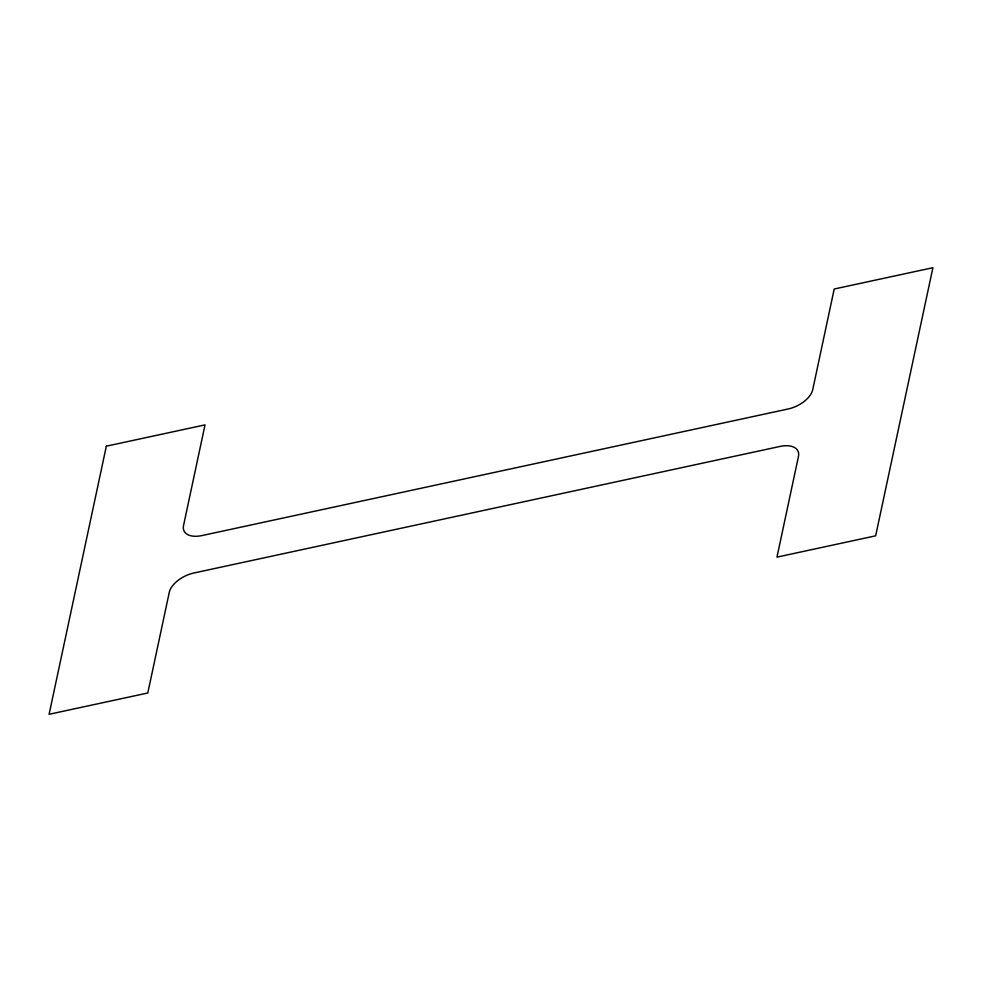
<?xml version="1.0" encoding="UTF-8"?>
<svg xmlns="http://www.w3.org/2000/svg" width="982" height="982" viewBox="0 0 982 982"><rect width="100%" height="100%" fill="white"/><g stroke="black" fill="none" stroke-linecap="round" stroke-linejoin="round"><path stroke-width="1.47" d="M106.338 446.184L49.1 714.295L147.791 692.985L169.272 592.33A23.323 12.938 -25.5 0 1 193.957 572.985L780.052 446.429A23.323 12.938 -25.5 0 1 798.464 456.458L776.971 557.125L875.662 535.816L932.9 267.705L834.209 289.015L812.728 389.67A23.323 12.938 -25.5 0 1 788.043 409.015L201.948 535.571A23.323 12.938 -25.5 0 1 183.536 525.542L205.029 424.875L106.338 446.184"/></g></svg>
